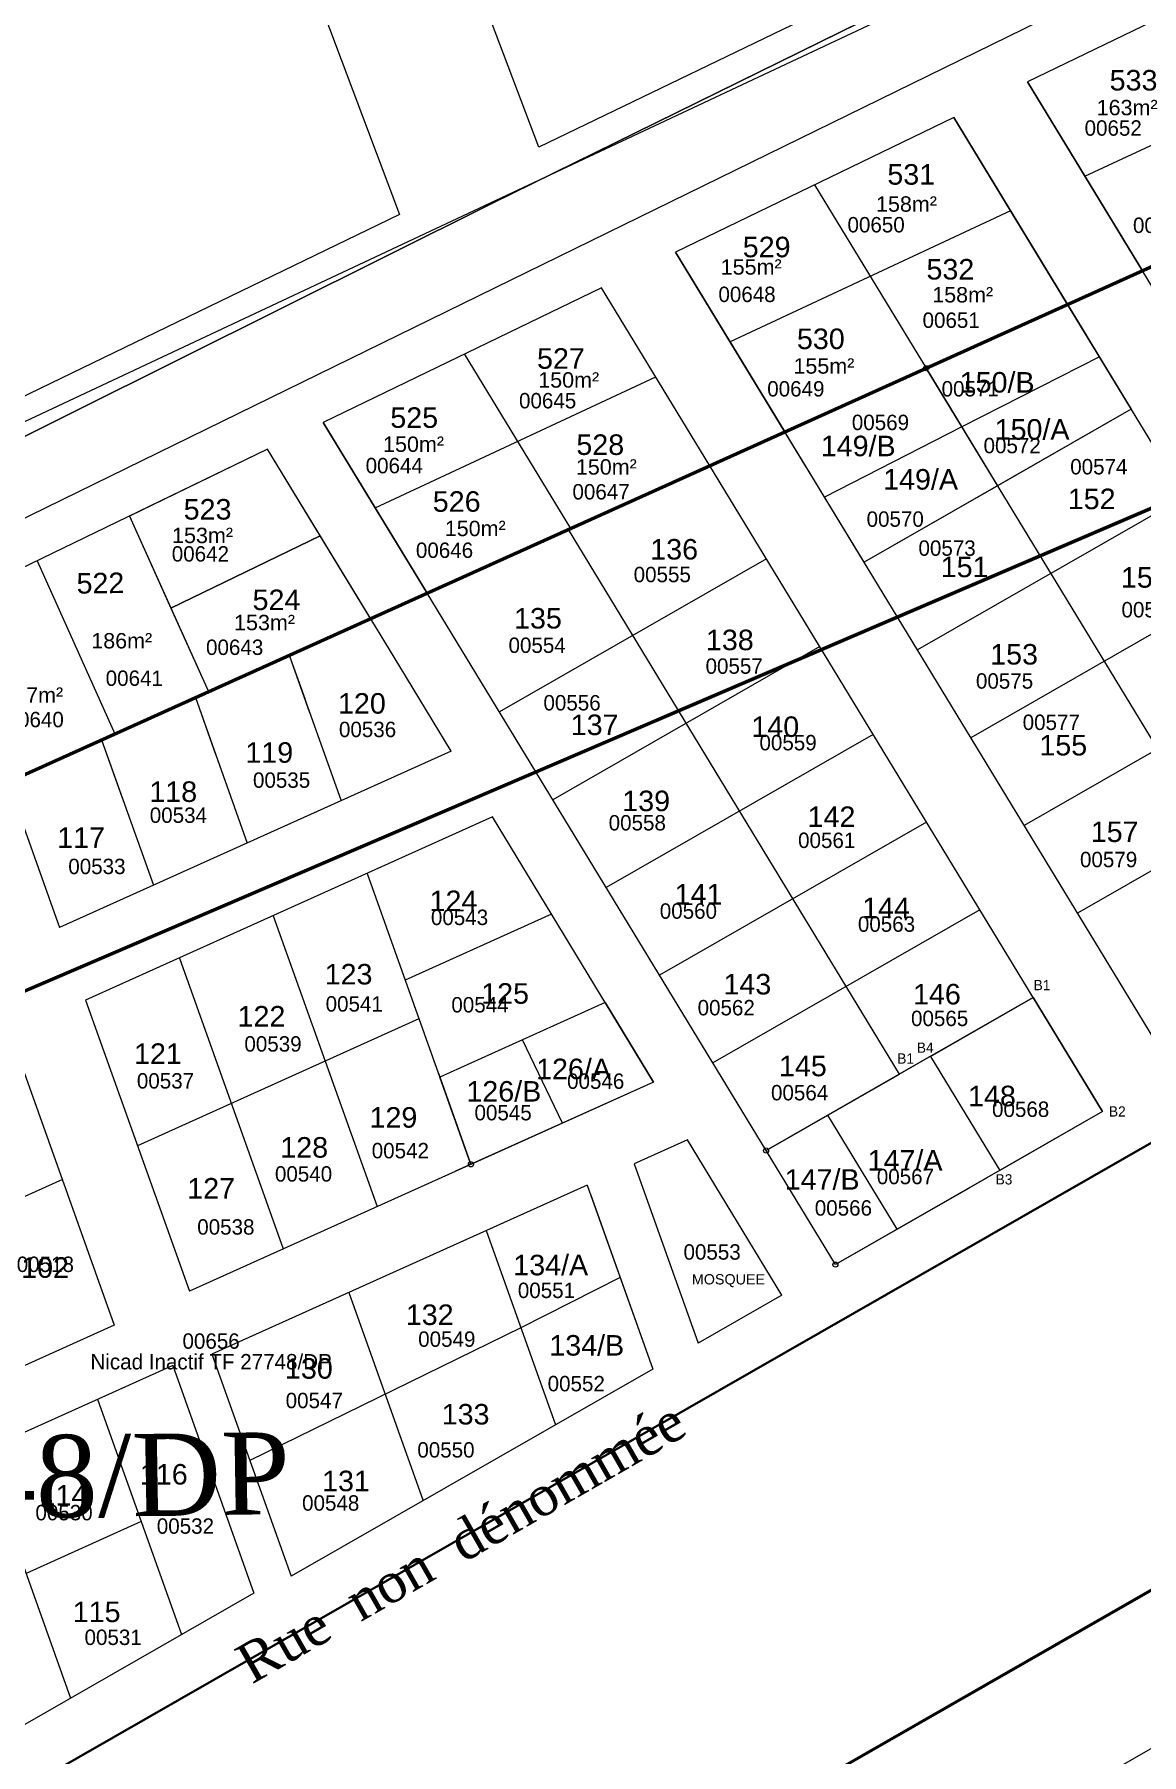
# Model space of a CAD drawing. Header units: metres. Extents: x 245232 to 248406, y 1633796 to 1637634.
# Drawn here: x 245755 to 245862.9, y 1636772.4 to 1636940 of the extents above; entities that cross this region are included whole.
import ezdxf
from ezdxf.enums import TextEntityAlignment as Align

# ---------------------------------------------------------------- set-up
doc = ezdxf.new("R2010")
doc.units = ezdxf.units.M
doc.header["$MEASUREMENT"] = 0
for name, color, linetype in [('A_revoir_niveau_0', 7, 'Continuous'), ('historique_numero_parcelle', 7, 'Continuous'), ('limites_sections', 7, 'Continuous')]:
    doc.layers.add(name, color=color, linetype=linetype)
for name, color, linetype, lineweight in [('BORNES', 7, 'Continuous', 0), ('Div_Cont', 2, 'Continuous', 0), ('LIMITES TITRES FONCIERS', 7, 'Continuous', 0), ('SUP COLLEC1', 90, 'Continuous', 0), ('Toponymie', 7, 'Continuous', 30)]:
    doc.layers.add(name, color=color, linetype=linetype, lineweight=lineweight)
doc.layers.add('LIMITES_PARCELLES', color=7, linetype='Continuous', lineweight=0, true_color=0xffffff)
doc.styles.get("Standard").update_dxf_attribs({"font": 'txt.shx'})
doc.styles.add('Style-Bookman Old Style', font='BOOKOS.TTF')
doc.styles.add('Style-FANCY', font='FANCY.shx')
doc.styles.add('Style-Times New Roman', font='times.ttf')
doc.styles.add('Style-Vijaya', font='txt')

# ---------------------------------------------------------------- blocks, each defined once
blk = doc.blocks.new('*U571')
at = {"layer": 'LIMITES TITRES FONCIERS', "color": 5, "linetype": 'Continuous', "lineweight": 53, "flags": 128}
blk.add_lwpolyline([(-220.886155, -16.798387), (-150.631459, -149.738903), (220.886211, 74.538191), (179.075952, 149.738863), (-2.488738, 67.013773)], dxfattribs=at)
blk = doc.blocks.new('*U572')
at = {"layer": 'LIMITES TITRES FONCIERS', "color": 5, "lineweight": 53}
blk.add_3dface([(150.99, 218.565), (172.07, 180.645), (-200.3, -43.995), (-220.59, -5.595)], dxfattribs=at)

msp = doc.modelspace()

# ---------------------------------------------------------------- linework, layer by layer
at = {"layer": 'A_revoir_niveau_0', "color": 7, "linetype": 'Continuous', "lineweight": 0}
for p, q in [((245779.82657, 1636879.551334, -0.183697), (245784.886985, 1636865.379209, -0.141442)), ((245779.82657, 1636879.551334, -0.183697), (245781.818587, 1636873.972489, -0.209868)), ((245770.679689, 1636875.430305, -0.181938), (245775.740104, 1636861.25818, -0.139682)), ((245770.679689, 1636875.430305, -0.181938), (245772.684126, 1636869.816676, -0.208271)), ((245761.532808, 1636871.309275, -0.180178), (245766.593223, 1636857.13715, -0.137923)), ((245761.532808, 1636871.309275, -0.180178), (245763.549666, 1636865.660862, -0.206674)), ((245752.385927, 1636867.188245, -0.178418), (245757.446343, 1636853.01612, -0.136163)), ((245787.417193, 1636858.293147, -0.120315), (245797.538023, 1636829.948897, -0.035804)), ((245778.270312, 1636854.172117, -0.118555), (245788.391143, 1636825.827867, -0.034044)), ((245769.123431, 1636850.051088, -0.116795), (245779.244262, 1636821.706838, -0.032285)), ((245759.97655, 1636845.930058, -0.115035), (245770.097381, 1636817.585808, -0.030525)), ((245752.659046, 1636842.633234, -0.113627), (245762.779876, 1636814.288984, -0.029117)), ((245794.370979, 1636838.818476, -0.06225), (245797.538023, 1636829.948897, -0.035804)), ((245813.451191, 1636829.989188, -0.020133), (245819.687604, 1636812.52358, 0.031941)), ((245808.877751, 1636827.928673, -0.019254), (245815.279524, 1636809.999962, 0.034202)), ((245809.197785, 1636827.03239, -0.016581), (245815.279524, 1636809.999962, 0.034202)), ((245799.02121, 1636823.487913, -0.017357), (245805.779361, 1636804.561135, 0.039074)), ((245785.642565, 1636817.460307, -0.014783), (245792.88444, 1636797.178816, 0.045688)), ((245762.485705, 1636815.112836, -0.031573), (245762.779876, 1636814.288984, -0.029117)), ((245768.46737, 1636810.354147, -0.013139), (245776.390451, 1636788.164883, 0.05302)), ((245772.290228, 1636811.444554, -0.012214), (245780.014877, 1636789.811014, 0.052288)), ((245772.610262, 1636810.548271, -0.009542), (245780.014877, 1636789.811014, 0.052288)), ((245761.149866, 1636807.057323, -0.011731), (245769.337522, 1636784.127093, 0.056637)), ((245749.914663, 1636801.995422, -0.00957), (245758.508545, 1636777.927522, 0.06219))]:
    msp.add_line(p, q, dxfattribs=at)
at = {"layer": 'A_revoir_niveau_0', "color": 7, "linetype": 'Continuous', "lineweight": 13}
for p, q in [((245779.82657, 1636879.551334, -0.183697), (245781.336402, 1636875.322898, -0.203533)), ((245770.679689, 1636875.430305, -0.181938), (245772.214887, 1636871.130829, -0.202106)), ((245761.532808, 1636871.309275, -0.180178), (245763.087866, 1636866.954178, -0.200607))]:
    msp.add_line(p, q, dxfattribs=at)
at = {"layer": 'A_revoir_niveau_0', "color": 5, "linetype": 'Continuous', "lineweight": 40, "flags": 128}
msp.add_lwpolyline([(245904.959091, 1636911.461804), (245930.174433, 1636870.015722), (245558.774122, 1636657.389392), (245538.087021, 1636715.325371), (245520.969777, 1636762.92637), (245579.818956, 1636789.440258), (245596.181416, 1636760.857858), (245630.890655, 1636780.716536), (245645.799611, 1636754.679451), (245738.660151, 1636806.92273), (245723.770592, 1636833.859662), (245904.959091, 1636911.461804)], close=True, dxfattribs=at)
at = {"layer": 'A_revoir_niveau_0', "color": 7, "linetype": 'Continuous', "lineweight": 0}
msp.add_3dface([(245965.849098, 1636796.909099), (245952.295086, 1636823.651355), (245855.757007, 1636768.388281), (245870.632519, 1636742.402515)], dxfattribs=at)
at = {"layer": 'Div_Cont', "color": 7, "linetype": 'Continuous', "lineweight": 13, "extrusion": (0.0019863025966009, -0.0039816898716036, 0.9999901003248787), "elevation": -6029.537319, "flags": 128}
msp.add_lwpolyline([(245767.810503, 1636873.104272), (245771.473598, 1636864.973883), (245779.342077, 1636868.518975), (245787.268509, 1636872.090179), (245782.3692, 1636880.143037), (245767.810503, 1636873.104272)], close=True, dxfattribs=at)
at = {"layer": 'Div_Cont', "color": 7, "linetype": 'Continuous', "lineweight": 13}
msp.add_3dface([(245764.252567, 1636893.109166, -0.098779), (245768.295055, 1636884.136594, -0.142535), (245782.853779, 1636891.175303, -0.143427), (245777.716872, 1636899.618756, -0.099604)], dxfattribs=at)
at = {"layer": 'LIMITES TITRES FONCIERS', "linetype": 'Continuous', "lineweight": 0}
msp.add_line((245579.818956, 1636789.440258), (245893.276018, 1636930.66509), dxfattribs=at)
at = {"layer": 'LIMITES TITRES FONCIERS', "color": 7, "linetype": 'Continuous', "lineweight": 0}
for p, q in [((245840.43599, 1636906.858263, -0.195358), (245855.691458, 1636913.731452, -0.198294)), ((245828.130224, 1636901.314031, -0.192991), (245843.759948, 1636908.355837, -0.195998))]:
    msp.add_line(p, q, dxfattribs=at)
at = {"layer": 'LIMITES TITRES FONCIERS', "color": 7, "linetype": 'Continuous', "lineweight": 30}
msp.add_line((245748.544376, 1636865.457475, -0.177679), (245790.449722, 1636884.337482, -0.185741), dxfattribs=at)
at = {"layer": 'LIMITES TITRES FONCIERS', "color": 5, "linetype": 'Continuous', "lineweight": 53, "flags": 128}
msp.add_lwpolyline([(245896.747107, 1636932.228954), (245907.170733, 1636912.409039), (245723.770592, 1636833.859662), (245738.660151, 1636806.92273), (245645.799611, 1636754.679451), (245630.890655, 1636780.716536), (245596.181416, 1636760.857858), (245579.818956, 1636789.440258), (245896.747107, 1636932.228954)], close=True, dxfattribs=at)
at = {"layer": 'LIMITES TITRES FONCIERS', "color": 5, "linetype": 'Continuous', "lineweight": 53}
msp.add_3dface([(245570.711604, 1636620.550182), (245947.259177, 1636836.275747), (245967.483836, 1636797.856792), (245590.07586, 1636581.7879)], dxfattribs=at)
at = {"layer": 'limites_parcelles'}
for p, q in [((246325.071, 1637170.444), (245571.37719563782, 1636816.5211435023)), ((245748.945987, 1637032.862267), (245790.5866, 1636922.502496)), ((245804.14542, 1636929.05779), (245777.514065, 1636999.63865)), ((245892.693774, 1636971.868337), (245804.14542, 1636929.05779)), ((245790.5866, 1636922.502496), (245659.795563, 1636859.268845)), ((245820.82649605072, 1636898.0234140307), (245810.278337, 1636915.361254)), ((245892.058416, 1636853.955743), (245855.691458, 1636913.731452)), ((245869.677265, 1636861.883573), (245841.910841, 1636907.522741)), ((245793.26526181845, 1636885.6059938897), (245783.143782, 1636902.242505)), ((245866.013907, 1636839.045307), (245828.130224, 1636901.314031)), ((245790.0434029284, 1636879.3578385648), (245777.716872, 1636899.618756)), ((245859.112112, 1636835.094042), (245820.82649605072, 1636898.0234140307)), ((245839.330655, 1636838.748803), (245807.045879, 1636891.814704)), ((245833.067603, 1636820.183606), (245793.26526181845, 1636885.6059938897)), ((245795.608938, 1636870.209871), (245790.0434029284, 1636879.3578385648)), ((245815.34193, 1636837.970257), (245799.630083, 1636863.795535)), ((245827.858702, 1636817.201519), (245818.65298, 1636832.332798))]:
    msp.add_line(p, q, dxfattribs=at)
at = {"layer": 'limites_sections', "lineweight": 13, "flags": 128}
for points in [[(245897.722, 1636971.857), (245799.571, 1636923.569), (245677.175, 1636862.609), (245560.123, 1636802.218), (245496.981, 1636773.187), (245385.738, 1637053.755), (245806.576, 1637211.153), (245897.722, 1636971.857)], [(245719.42, 1636353.986), (245698.595, 1636337.993), (245511.761, 1636735.908), (245496.981, 1636773.187), (245560.123, 1636802.218), (245677.175, 1636862.609), (245799.571, 1636923.569), (245873.298, 1636959.841), (245895.178, 1636920.691), (245957.845, 1636823.563), (246030.023, 1636685.769), (246046.154, 1636659.835), (246025.889, 1636623.421), (245978.663, 1636538.563), (245960.384, 1636515.714), (245916.796, 1636464.041), (245868.99, 1636432.405), (245787.087, 1636391.629), (245738.227, 1636368.429), (245719.42, 1636353.986)]]:
    msp.add_lwpolyline(points, close=True, dxfattribs=at)
at = {"layer": 'SUP COLLEC1', "color": 7, "linetype": 'Continuous', "lineweight": 0}
for p, q in [((245883.535221, 1636956.294988), (245516.13889, 1636776.45554)), ((245855.691458, 1636913.731452, -0.198294), (245861.901972, 1636903.523342, -0.165314)), ((245855.691458, 1636913.731452, -0.198294), (245858.621811, 1636908.914878, -0.223293)), ((245841.910841, 1636907.522741, -0.195642), (245848.879718, 1636896.068124, -0.158635)), ((245841.910841, 1636907.522741, -0.195642), (245844.870221, 1636902.658456, -0.220889)), ((245858.797939, 1636908.625386, -0.181797), (245845.396129, 1636901.794036, -0.177134)), ((245861.901972, 1636903.523342, -0.165314), (245835.857464, 1636888.612906, -0.151957)), ((245861.901972, 1636903.523342, -0.165314), (245846.951743, 1636894.964362, -0.157647)), ((245861.901972, 1636903.523342, -0.165314), (245848.879718, 1636896.068124, -0.158635)), ((245835.857464, 1636888.612906, -0.151957), (245828.130224, 1636901.314031, -0.192991)), ((245831.118631, 1636896.402034, -0.218485), (245828.130224, 1636901.314031, -0.192991)), ((245845.396129, 1636901.794036, -0.177134), (245831.994319, 1636894.962687, -0.172471)), ((245852.374785, 1636898.069044, -0.160428), (245835.857464, 1636888.612906, -0.151957)), ((245848.879718, 1636896.068124, -0.158635), (245835.857464, 1636888.612906, -0.151957)), ((245867.101359, 1636894.977204, -0.137704), (245841.05685, 1636880.066769, -0.124347)), ((245826.355975, 1636888.93471, -0.162222), (245800.311467, 1636874.024274, -0.148866)), ((245872.300746, 1636886.431066, -0.110093), (245846.256237, 1636871.520631, -0.096736)), ((245831.555362, 1636880.388572, -0.134612), (245805.510853, 1636865.478136, -0.121255)), ((245877.500133, 1636877.884929, -0.082483), (245851.455624, 1636862.974493, -0.069126)), ((245836.754749, 1636871.842434, -0.107002), (245810.71024, 1636856.931999, -0.093645)), ((245930.174, 1636870.01), (245558.774, 1636657.389)), ((245795.608938, 1636870.209871, -0.143505), (245757.446343, 1636853.01612, -0.136163)), ((245882.69952, 1636869.338791, -0.054873), (245856.655011, 1636854.428355, -0.041516)), ((245799.630083, 1636863.795535, -0.122664), (245759.97655, 1636845.930058, -0.115035)), ((245841.954136, 1636863.296297, -0.079391), (245815.909627, 1636848.385861, -0.066035)), ((245805.391094, 1636854.326266, -0.092072), (245791.128164, 1636847.900255, -0.089328)), ((245847.153523, 1636854.750159, -0.051781), (245821.109014, 1636839.839723, -0.038424)), ((245810.628376, 1636845.717841, -0.06426), (245794.501774, 1636838.452172, -0.061157)), ((245810.628376, 1636845.717841, -0.06426), (245815.34193, 1636837.970257, -0.03923)), ((245852.352909, 1636846.204021, -0.024171), (245826.308401, 1636831.293585, -0.010814)), ((245852.352909, 1636846.204021, -0.024171), (245838.726878, 1636838.403142, -0.017183)), ((245842.334455, 1636840.468473, -0.019033), (245852.352909, 1636846.204021, -0.024171)), ((245852.352909, 1636846.204021, -0.024171), (245859.112112, 1636835.094042, 0.011723)), ((245792.477608, 1636844.121022, -0.078059), (245765.036966, 1636831.757933, -0.07278)), ((245806.465379, 1636833.971022, -0.037522), (245802.565075, 1636842.085006, -0.062709)), ((245843.088213, 1636840.899999, -0.019419), (245826.308401, 1636831.293585, -0.010814)), ((245842.334455, 1636840.468473, -0.019033), (245849.093658, 1636829.358494, 0.016861)), ((245815.34193, 1636837.970257, -0.03923), (245770.097381, 1636817.585808, -0.030525)), ((245797.538023, 1636829.948897, -0.035804), (245794.501774, 1636838.452172, -0.061157)), ((245815.34193, 1636837.970257, -0.03923), (245796.033306, 1636829.270963, -0.035515)), ((245815.34193, 1636837.970257, -0.03923), (245797.538023, 1636829.948897, -0.035804)), ((245826.308401, 1636831.293585, -0.010814), (245839.330655, 1636838.748803, -0.017492)), ((245839.075204, 1636823.622947, 0.021999), (245832.316001, 1636834.732926, -0.013895)), ((245859.112112, 1636835.094042, 0.011723), (245833.067603, 1636820.183606, 0.02508)), ((245859.112112, 1636835.094042, 0.011723), (245847.59699, 1636828.501655, 0.017628)), ((245859.112112, 1636835.094042, 0.011723), (245849.093658, 1636829.358494, 0.016861)), ((245818.65298, 1636832.332798, -0.021134), (245813.451191, 1636829.989188, -0.020133)), ((245833.067603, 1636820.183606, 0.02508), (245826.308401, 1636831.293585, -0.010814)), ((245757.719461, 1636828.461109, -0.071372), (245684.544415, 1636795.492872, -0.057294)), ((245808.877751, 1636827.928673, -0.019254), (245772.290228, 1636811.444554, -0.012214)), ((245847.887167, 1636828.66778, 0.017479), (245833.067603, 1636820.183606, 0.02508)), ((245846.089858, 1636827.638824, 0.018401), (245833.067603, 1636820.183606, 0.02508)), ((245812.090787, 1636818.93029, 0.007576), (245802.400285, 1636814.024524, 0.010859)), ((245827.858702, 1636817.201519, 0.027751), (245819.687604, 1636812.52358, 0.031941)), ((245762.779876, 1636814.288984, -0.029117), (245689.60483, 1636781.320747, -0.015038)), ((245802.400285, 1636814.024524, 0.010859), (245775.983872, 1636801.100188, 0.018628)), ((245768.46737, 1636810.354147, -0.013139), (245728.803425, 1636792.483979, -0.005508)), ((245815.279524, 1636809.999962, 0.034202), (245780.014877, 1636789.811014, 0.052288)), ((245765.406891, 1636795.135161, 0.023815), (245754.171688, 1636790.07326, 0.025977)), ((245776.390451, 1636788.164883, 0.05302), (245738.231373, 1636766.318877, 0.07259))]:
    msp.add_line(p, q, dxfattribs=at)
at = {"layer": 'SUP COLLEC1', "color": 7, "linetype": 'Continuous', "lineweight": 13}
for p, q in [((245857.394695, 1636926.227503, -0.151921), (245884.724358, 1636938.987076, -0.155401)), ((245864.915178, 1636913.866207, -0.216078), (245851.794205, 1636935.432939, -0.104143)), ((245844.603548, 1636931.95647, -0.103702), (245857.566754, 1636910.649059, -0.214292)), ((245831.036271, 1636925.397096, -0.102871), (245841.910841, 1636907.522741, -0.195642)), ((245850.147503, 1636922.843961, -0.150998), (245822.799609, 1636910.075876, -0.147515)), ((245830.173913, 1636897.954851, -0.210426), (245817.468994, 1636918.837722, -0.10204)), ((245817.468994, 1636918.837722, -0.10204), (245828.130224, 1636901.314031, -0.192991)), ((245796.881923, 1636908.90583, -0.100693), (245807.230264, 1636891.896428, -0.188975)), ((245841.910841, 1636907.522741, -0.195642), (245843.870333, 1636904.301955, -0.212359)), ((245788.204522, 1636893.924249, -0.14311), (245815.552417, 1636906.692334, -0.146592)), ((245793.265262, 1636885.605994, -0.186283), (245820.826496, 1636898.023414, -0.191586)), ((245764.252567, 1636893.109166, -0.098779), (245771.958079, 1636876.00627, -0.182184)), ((245755.246269, 1636888.754889, -0.098227), (245762.840705, 1636871.898534, -0.180429))]:
    msp.add_line(p, q, dxfattribs=at)
at = {"layer": 'SUP COLLEC1', "color": 7, "linetype": 'Continuous', "lineweight": 40}
for p, q in [((245841.910841, 1636907.522741, -0.195642), (245855.691458, 1636913.731452, -0.198294)), ((245828.130224, 1636901.314031, -0.192991), (245841.910841, 1636907.522741, -0.195642))]:
    msp.add_line(p, q, dxfattribs=at)
at = {"layer": 'SUP COLLEC1', "color": 7, "linetype": 'Continuous', "lineweight": 30}
msp.add_line((245790.449722, 1636884.337482, -0.185741), (245748.544376, 1636865.457475, -0.177679), dxfattribs=at)
at = {"layer": 'SUP COLLEC1', "color": 1, "linetype": 'Continuous', "lineweight": 30}
msp.add_line((245930.174415, 1636870.015632), (245558.774104, 1636657.389302), dxfattribs=at)
at = {"layer": 'SUP COLLEC1', "color": 7, "linetype": 'Continuous', "lineweight": 13, "extrusion": (0.0019863025958916, -0.0039816898722815, 0.9999901003248775), "elevation": -6029.53732, "flags": 128}
msp.add_lwpolyline([(245851.309412, 1636924.401023), (245862.51056, 1636905.990006), (245890.053377, 1636918.399247), (245878.425826, 1636937.511129), (245851.309412, 1636924.401023), (245851.309412, 1636924.401023)], close=True, dxfattribs=at)
at = {"layer": 'SUP COLLEC1', "color": 7, "linetype": 'Continuous', "lineweight": 13, "extrusion": (0.0019863025961225, -0.0039816898711801, 0.9999901003248814), "elevation": -6029.537318, "flags": 128}
msp.add_lwpolyline([(245745.755374, 1636873.368292), (245751.901478, 1636856.155788), (245787.268509, 1636872.090179), (245777.232216, 1636888.586556), (245745.755374, 1636873.368292), (245745.755374, 1636873.368292)], close=True, dxfattribs=at)
at = {"layer": 'SUP COLLEC1', "color": 7, "linetype": 'Continuous', "lineweight": 0, "extrusion": (-0.0009914206206707, 0.0026275539019331, 0.9999960565150471)}
for centre in [(245841.789825, 1636902.513032, 4057.134367), (245826.187576, 1636826.283613, 4057.134367), (245797.417188, 1636824.93892, 4057.134367), (245832.946811, 1636815.173595, 4057.134367)]:
    msp.add_circle(centre, 0.2500000000000026, dxfattribs=at)
at = {"layer": 'SUP COLLEC1', "color": 7, "linetype": 'Continuous', "lineweight": 0, "extrusion": (0.0019863025960168, -0.0039816898709172, 0.9999901003248828)}
msp.add_circle((245841.426249, 1636896.490604, -6029.537318), 0.2500000000000002, dxfattribs=at)
at = {"layer": 'SUP COLLEC1', "color": 7, "linetype": 'Continuous', "lineweight": 13, "extrusion": (0.0019863025960168, -0.0039816898709172, 0.9999901003248828)}
msp.add_circle((245841.426249, 1636896.490604, -6029.537318), 0.2500000000000002, dxfattribs=at)
at = {"layer": 'SUP COLLEC1', "color": 7, "linetype": 'Continuous', "lineweight": 13}
for points in [[(245817.468994, 1636918.837722, -0.10204), (245828.130224, 1636901.314031, -0.192991), (245855.691458, 1636913.731452, -0.198294), (245844.603548, 1636931.95647, -0.103702)], [(245783.143782, 1636902.242505, -0.099936), (245793.265262, 1636885.605994, -0.186283), (245820.826496, 1636898.023414, -0.191586), (245810.278337, 1636915.361254, -0.101599)]]:
    msp.add_3dface(points, dxfattribs=at)
at = {"layer": 'SUP COLLEC1', "linetype": 'Continuous', "lineweight": 40}
msp.add_3dface([(245893.276, 1636930.665), (245930.174, 1636870.01), (245558.774, 1636657.389), (245520.97, 1636762.926)], dxfattribs=at)

# ---------------------------------------------------------------- block references
at = {"layer": 'LIMITES TITRES FONCIERS', "color": 5, "linetype": 'Continuous', "lineweight": 53, "rotation": 358.6901}
msp.add_blockref('*U571', (245724.72674, 1636766.806508), dxfattribs=at)
msp.add_blockref('*U571', (245724.72674, 1636766.806508), dxfattribs=at)
at = {"layer": 'LIMITES TITRES FONCIERS', "color": 5, "lineweight": 53, "rotation": 358.690123}
msp.add_blockref('*U572', (245791.329628, 1636621.192749), dxfattribs=at)

# ---------------------------------------------------------------- texts
at = {"layer": 'bornes', "color": 7, "linetype": 'Continuous', "lineweight": 0, "extrusion": (-0.0009914206206706, 0.002627553901933, 0.9999960565150471), "style": 'Style-Vijaya'}
for s, p in [('B1', (245852.269956, 1636842.904128, 4057.134367)), ('B1', (245838.974005, 1636835.751019, 4057.134367)), ('B4', (245840.882756, 1636836.805496, 4057.134367)), ('B2', (245859.607165, 1636830.590689, 4057.134367)), ('B3', (245848.561495, 1636823.975713, 4057.134367))]:
    msp.add_text(s, height=1, rotation=7.5e-05, dxfattribs=at).set_placement(p, align=Align.TOP_LEFT)
at = {"layer": 'historique_numero_parcelle', "color": 3, "extrusion": (-0.0009914206206704, 0.0026275539019333, 0.9999960565150471), "style": 'Style-FANCY'}
for s, p in [('00652', (245860.012555, 1636925.945197, 4045.00551)), ('00650', (245836.893017, 1636916.547426, 4035.9426)), ('00653', (245864.728902, 1636916.468283, 4044.905582)), ('00648', (245824.302933, 1636909.785269, 4027.327425)), ('00651', (245844.219956, 1636907.218065, 4046.512795)), ('00649', (245829.080149, 1636900.528728, 4047.686509)), ('00645', (245804.888881, 1636899.36813, 4049.343774)), ('00644', (245789.940394, 1636893.039373, 4050.501085)), ('00647', (245810.096541, 1636890.490405, 4049.196871)), ('00646', (245794.826618, 1636884.820628, 4039.365483))]:
    msp.add_text(s, height=1.499994, rotation=7.5e-05, dxfattribs=at).set_placement(p, align=Align.MIDDLE_CENTER)
at = {"layer": 'historique_numero_parcelle', "color": 3, "extrusion": (-0.0009914206206706, 0.002627553901933, 0.9999960565150471), "style": 'Style-FANCY'}
for s, p in [('00571', (245846.085476, 1636900.507453, 4057.134367)), ('00569', (245837.335774, 1636897.230704, 4057.134367)), ('00572', (245850.176668, 1636894.973778, 4057.134367)), ('00574', (245858.625067, 1636892.914418, 4057.134367)), ('00570', (245838.775046, 1636887.810234, 4057.134367)), ('00573', (245843.833259, 1636884.980899, 4057.134367)), ('00555', (245816.069305, 1636882.408255, 4057.134367)), ('00576', (245863.622434, 1636878.980703, 4057.134367)), ('00554', (245803.872349, 1636875.519964, 4057.134367)), ('00557', (245823.079225, 1636873.485626, 4057.134367)), ('00575', (245849.433851, 1636872.036006, 4057.134367)), ('00556', (245807.276149, 1636869.915078, 4057.134367)), ('00536', (245787.342831, 1636867.316002, 4057.134367)), ('00577', (245853.988796, 1636868.0102, 4057.134367)), ('00559', (245828.332137, 1636866.026385, 4057.134367)), ('00535', (245778.962501, 1636862.376905, 4057.134367)), ('00534', (245768.902762, 1636858.958213, 4057.134367)), ('00558', (245813.633953, 1636858.219295, 4057.134367)), ('00561', (245832.098028, 1636856.510115, 4057.134367)), ('00533', (245760.961413, 1636853.967806, 4057.134367)), ('00579', (245859.576349, 1636854.638609, 4057.134367)), ('00543', (245796.30778, 1636849.004245, 4057.134367)), ('00560', (245818.61529, 1636849.619266, 4057.134367)), ('00563', (245837.92532, 1636848.347308, 4057.134367)), ('00541', (245786.046706, 1636840.574075, 4057.134367)), ('00544', (245798.300804, 1636840.485702, 4057.134367)), ('00562', (245822.304698, 1636840.203912, 4057.134367)), ('00565', (245843.106348, 1636839.160603, 4057.134367)), ('00539', (245778.126625, 1636836.675769, 4057.134367)), ('00537', (245767.646629, 1636833.074376, 4057.134367)), ('00546', (245809.580464, 1636833.045418, 4057.134367)), ('00564', (245829.456978, 1636831.922491, 4057.134367)), ('00545', (245800.555706, 1636829.975748, 4057.134367)), ('00568', (245851.004011, 1636830.307533, 4057.134367)), ('00542', (245790.538753, 1636826.275733, 4057.134367)), ('00540', (245781.103948, 1636824.008217, 4057.134367)), ('00567', (245839.770861, 1636823.754954, 4057.134367)), ('00566', (245833.72396, 1636820.691999, 4057.134367)), ('00538', (245773.530249, 1636818.839551, 4057.134367)), ('00553', (245820.929639, 1636816.401453, 4057.134367)), ('00518', (245755.936487, 1636815.198825, 4057.134367)), ('00551', (245804.779347, 1636812.661572, 4057.134367)), ('00549', (245795.066465, 1636807.909952, 4057.134367)), ('00552', (245807.685032, 1636803.573881, 4057.134367)), ('00547', (245782.150927, 1636801.930877, 4057.134367)), ('00550', (245794.984257, 1636797.117591, 4057.134367)), ('00548', (245783.747534, 1636791.954745, 4053.102461)), ('00530', (245757.757429, 1636791.003957, 4057.134367)), ('00532', (245769.587727, 1636789.695057, 4057.134367)), ('00531', (245762.543869, 1636778.856651, 4057.134367))]:
    msp.add_text(s, height=1.499994, rotation=7.5e-05, dxfattribs=at).set_placement(p, align=Align.MIDDLE_CENTER)
at = {"layer": 'historique_numero_parcelle', "color": 3, "extrusion": (-0.0009914206206704, 0.0026275539019334, 0.9999960565150471), "style": 'Style-FANCY'}
for s, p in [('00642', (245771.027297, 1636884.474622, 4035.757878)), ('00643', (245774.383474, 1636875.333991, 4051.956857)), ('00641', (245764.601904, 1636872.317154, 4052.696295)), ('00640', (245754.942815, 1636868.288031, 4053.431512))]:
    msp.add_text(s, height=1.499994, rotation=7.5e-05, dxfattribs=at).set_placement(p, align=Align.MIDDLE_CENTER)
at = {"layer": 'historique_numero_parcelle', "color": 1, "extrusion": (-0.0009914206206704, 0.0026275539019333, 0.9999960565150471), "insert": (245772.213486, 1636811.713327, -14.343799), "char_height": 1.499994, "attachment_point": 5, "text_direction": (0.9999995089593616, 9.999995089593617e-07, 0.0009909995133787273), "line_spacing_factor": 0.804762, "style": 'Style-FANCY'}
msp.add_mtext('00656\\PNicad Inactif TF 27748/DP', dxfattribs=at)
at = {"layer": 'LIMITES TITRES FONCIERS', "color": 1, "linetype": 'Continuous', "lineweight": 30, "extrusion": (0.066340678993915, 0.0256108565425995, 0.9974682944022735), "style": 'Style-Bookman Old Style'}
msp.add_text('TF 27748/DP', height=8, rotation=249.764427, dxfattribs=at).set_placement((1438474.724252, -816640.141702, 58210.632018), align=Align.TOP_LEFT)
at = {"layer": 'SUP COLLEC1', "color": 7, "linetype": 'Continuous', "lineweight": 13, "extrusion": (0.0019863025960168, -0.0039816898709172, 0.9999901003248828), "attachment_point": 1, "text_direction": (0.9999980278954455, 3.0000000836865037e-06, -0.0019860000554004654), "line_spacing_factor": 0.6}
for s, insert, char_height in [('\\fArial|b0|i0|c00|p39;533', (245859.798124, 1636936.578101, -0.115482), 2), ('\\fArial|b0|i0|c00|p39;163m²', (245858.53454, 1636933.666083, -0.124567), 1.5), ('\\fArial|b0|i0|c00|p39;531', (245838.130226, 1636927.404017, -10.951839), 2), ('\\fArial|b0|i0|c00|p39;158m²', (245837.023727, 1636924.266241, -10.962135), 1.5), ('\\fArial|b0|i0|c00|p39;529', (245824.036427, 1636920.330324, -20.489244), 2), ('\\fArial|b0|i0|c00|p39;155m²', (245821.888999, 1636918.137242, -20.493711), 1.5), ('\\fArial|b0|i0|c00|p39;532', (245841.944382, 1636918.160451, -21.688632), 2), ('\\fArial|b0|i0|c00|p39;158m²', (245842.503428, 1636915.424441, -0.165357), 1.5), ('\\fArial|b0|i0|c00|p39;530', (245829.315966, 1636911.382406, -0.155257), 2), ('\\fArial|b0|i0|c00|p39;527', (245803.982503, 1636909.467657, -0.11256), 2), ('\\fArial|b0|i0|c00|p39;155m²', (245828.976064, 1636908.487592, -0.166108), 1.5), ('\\fArial|b0|i0|c00|p39;150m²', (245804.09952, 1636907.126744, -0.122114), 1.5), ('\\fArial|b0|i0|c00|p39;525', (245789.680286, 1636903.708617, -0.107082), 2), ('\\fArial|b0|i0|c00|p39;150m²', (245788.9768, 1636900.867119, -0.116999), 1.5), ('\\fArial|b0|i0|c00|p39;528', (245807.817689, 1636901.069139, -0.153619), 2), ('\\fArial|b0|i0|c00|p39;150m²', (245807.768468, 1636898.650803, -0.16315), 1.5), ('\\fArial|b0|i0|c00|p39;523', (245769.538335, 1636894.770688, -16.268353), 2), ('\\fArial|b0|i0|c00|p39;526', (245793.820289, 1636895.531608, -18.045317), 2), ('\\fArial|b0|i0|c00|p39;150m²', (245794.989985, 1636892.65642, -0.161636), 1.5), ('\\fArial|b0|i0|c00|p39;153m²', (245768.409028, 1636891.977548, -16.277232), 1.5), ('\\fArial|b0|i0|c00|p39;524', (245776.25692, 1636885.951678, -0.151123), 2), ('\\fArial|b0|i0|c00|p39;153m²', (245774.451968, 1636883.491366, -0.157334), 1.5), ('\\fArial|b0|i0|c00|p39;186m²', (245760.530545, 1636881.715406, -0.136753), 1.5), ('\\fArial|b0|i0|c00|p39;197m²', (245751.851955, 1636876.417906, -0.140607), 1.5)]:
    msp.add_mtext(s, dxfattribs=dict(at, insert=insert, char_height=char_height))
at = {"layer": 'SUP COLLEC1', "color": 7, "linetype": 'Continuous', "lineweight": 40, "extrusion": (-0.0009914206206706, 0.002627553901933, 0.9999960565150471), "char_height": 2, "attachment_point": 5, "text_direction": (0.9999995089593616, 9.999995089593617e-07, 0.0009909995133787273), "line_spacing_factor": 0.6}
for s, insert in [('\\fArial|b0|i0|c00|p39;150/B', (245848.832662, 1636906.132356, -0.185126)), ('\\fArial|b0|i0|c00|p39;150/A', (245852.238407, 1636901.543309, -0.169692)), ('\\fArial|b0|i0|c00|p39;149/A', (245841.370364, 1636896.678563, -0.167684)), ('\\fArial|b0|i0|c00|p39;152', (245858.045934, 1636894.772143, -0.146143)), ('\\fArial|b0|i0|c00|p39;136', (245817.349055, 1636889.865192, -0.173597)), ('\\fArial|b0|i0|c00|p39;151', (245845.663933, 1636888.14822, -0.141014)), ('\\fArial|b0|i0|c00|p39;154', (245863.230706, 1636887.121907, -0.120901)), ('\\fArial|b0|i0|c00|p39;135', (245804.072179, 1636883.140527, -0.169091)), ('\\fArial|b0|i0|c00|p39;138', (245822.776816, 1636881.028336, -0.144996)), ('\\fArial|b0|i0|c00|p39;153', (245850.484392, 1636879.631776, -0.113857)), ('\\fArial|b0|i0|c00|p39;120', (245786.911901, 1636874.84647, -0.164311)), ('\\fArial|b0|i0|c00|p39;137', (245809.598153, 1636872.76131, -0.13634)), ('\\fArial|b0|i0|c00|p39;140', (245827.205697, 1636872.579482, -0.118406)), ('\\fArial|b0|i0|c00|p39;119', (245777.881952, 1636870.061024, -0.160689)), ('\\fArial|b0|i0|c00|p39;155', (245855.277846, 1636870.773997, -0.08583)), ('\\fArial|b0|i0|c00|p39;118', (245768.521188, 1636866.245507, -0.159944)), ('\\fArial|b0|i0|c00|p39;139', (245814.621154, 1636865.347242, -0.111879)), ('\\fArial|b0|i0|c00|p39;142', (245832.684734, 1636863.819067, -0.089955)), ('\\fArial|b0|i0|c00|p39;117', (245759.538499, 1636861.784497, -0.157128)), ('\\fArial|b0|i0|c00|p39;157', (245860.287343, 1636862.338662, -0.058699)), ('\\fArial|b0|i0|c00|p39;141', (245819.722114, 1636856.262686, -0.082952)), ('\\fArial|b0|i0|c00|p39;124', (245795.839432, 1636855.625935, -0.104956)), ('\\fArial|b0|i0|c00|p39;144', (245838.001417, 1636854.934401, -0.061339)), ('\\fArial|b0|i0|c00|p39;123', (245785.612333, 1636848.461637, -0.096271)), ('\\fArial|b0|i0|c00|p39;125', (245800.871442, 1636846.582979, -0.076207)), ('\\fArial|b0|i0|c00|p39;143', (245824.48571, 1636847.488899, -0.055175)), ('\\fArial|b0|i0|c00|p39;146', (245842.961968, 1636846.516808, -0.034303)), ('\\fArial|b0|i0|c00|p39;122', (245777.122494, 1636844.379137, -0.093961)), ('\\fArial|b0|i0|c00|p39;121', (245767.032583, 1636840.735975, -0.094392)), ('\\fArial|b0|i0|c00|p39;145', (245829.896391, 1636839.516763, -0.028864)), ('\\fArial|b0|i0|c00|p39;126/B', (245800.74596, 1636837.048009, -0.051277)), ('\\fArial|b0|i0|c00|p39;148', (245848.328121, 1636836.594126, -0.002911)), ('\\fArial|b0|i0|c00|p39;148', (245848.328121, 1636836.594126, -0.002911)), ('\\fArial|b0|i0|c00|p39;129', (245789.98382, 1636834.507506, -0.055272)), ('\\fArial|b0|i0|c00|p39;128', (245781.288065, 1636831.587568, -0.056221)), ('\\fArial|b0|i0|c00|p39;147/A', (245839.856561, 1636830.334049, 0.005139)), ('\\fArial|b0|i0|c00|p39;147/B', (245831.774805, 1636828.461355, 0.002048)), ('\\fArial|b0|i0|c00|p39;127', (245772.217609, 1636827.616592, -0.054779)), ('\\fArial|b0|i0|c00|p39;102', (245756.030059, 1636819.875504, -0.050488)), ('\\fArial|b0|i0|c00|p39;134/A', (245805.317438, 1636820.122972, -0.002273)), ('\\fArial|b0|i0|c00|p39;132', (245793.521404, 1636815.281811, -0.001248)), ('\\fArial|b0|i0|c00|p39;134/B', (245808.830512, 1636812.299039, 0.021767)), ('\\fArial|b0|i0|c00|p39;130', (245781.74217, 1636810.048435, 0.000825)), ('\\fArial|b0|i0|c00|p39;133', (245797.018595, 1636805.587588, 0.027692)), ('\\fArial|b0|i0|c00|p39;116', (245767.604934, 1636799.735651, 0.013907)), ('\\fArial|b0|i0|c00|p39;114', (245757.821781, 1636797.696236, 0.009566)), ('\\fArial|b0|i0|c00|p39;131', (245785.357263, 1636799.08722, 0.03321)), ('\\fArial|b0|i0|c00|p39;115', (245761.054709, 1636786.331459, 0.042633))]:
    msp.add_mtext(s, dxfattribs=dict(at, insert=insert))
at = {"layer": 'SUP COLLEC1', "color": 7, "linetype": 'Continuous', "lineweight": 13, "extrusion": (-0.0009914206206706, 0.002627553901933, 0.9999960565150471), "insert": (245835.290475, 1636899.929839, -0.182255), "char_height": 2, "attachment_point": 5, "text_direction": (0.9999995089593616, 9.999995089593617e-07, 0.0009909995133787273), "line_spacing_factor": 0.6}
msp.add_mtext('\\fArial|b0|i0|c00|p39;149/B', dxfattribs=at)
at = {"layer": 'SUP COLLEC1', "color": 7, "linetype": 'Continuous', "lineweight": 13, "extrusion": (0.066340678993915, 0.0256108565425995, 0.9974682944022735), "insert": (245759.084222, 1636887.550956, -15.323537), "char_height": 2, "attachment_point": 1, "text_direction": (0.9976677660204981, 0.014389996625164853, -0.06672298435169385), "line_spacing_factor": 0.72}
msp.add_mtext('\\fArial|b0|i0|c00|p39;522', dxfattribs=at)
at = {"layer": 'SUP COLLEC1', "color": 7, "linetype": 'Continuous', "lineweight": 0, "extrusion": (-0.0009914206206706, 0.002627553901933, 0.9999960565150471), "text_direction": (0.9999995089593616, 9.999995089593617e-07, 0.0009909995133787273), "line_spacing_factor": 0.6}
for s, insert, char_height, attachment_point in [('\\fArial|b0|i0|c00|p39;126/A', (245807.541734, 1636839.231594, -0.050277), 2, 5), ('\\fArial|b0|i0|c00|p39;MOSQUEE', (245819.073611, 1636819.247415, 0.013665), 1, 1)]:
    msp.add_mtext(s, dxfattribs=dict(at, insert=insert, char_height=char_height, attachment_point=attachment_point))
at = {"layer": 'toponymie', "color": 7, "linetype": 'Continuous', "lineweight": 0, "extrusion": (-0.0676744538426691, -0.0219540422172345, 0.9974658832899601), "style": 'Style-Times New Roman'}
msp.add_text('Rue  non  dénommée', height=3.84, rotation=101.826728, dxfattribs=at).set_placement((-1481070.574689, 737004.689529, -52552.886918), align=Align.MIDDLE_CENTER)

doc.saveas('drawing.dxf')
